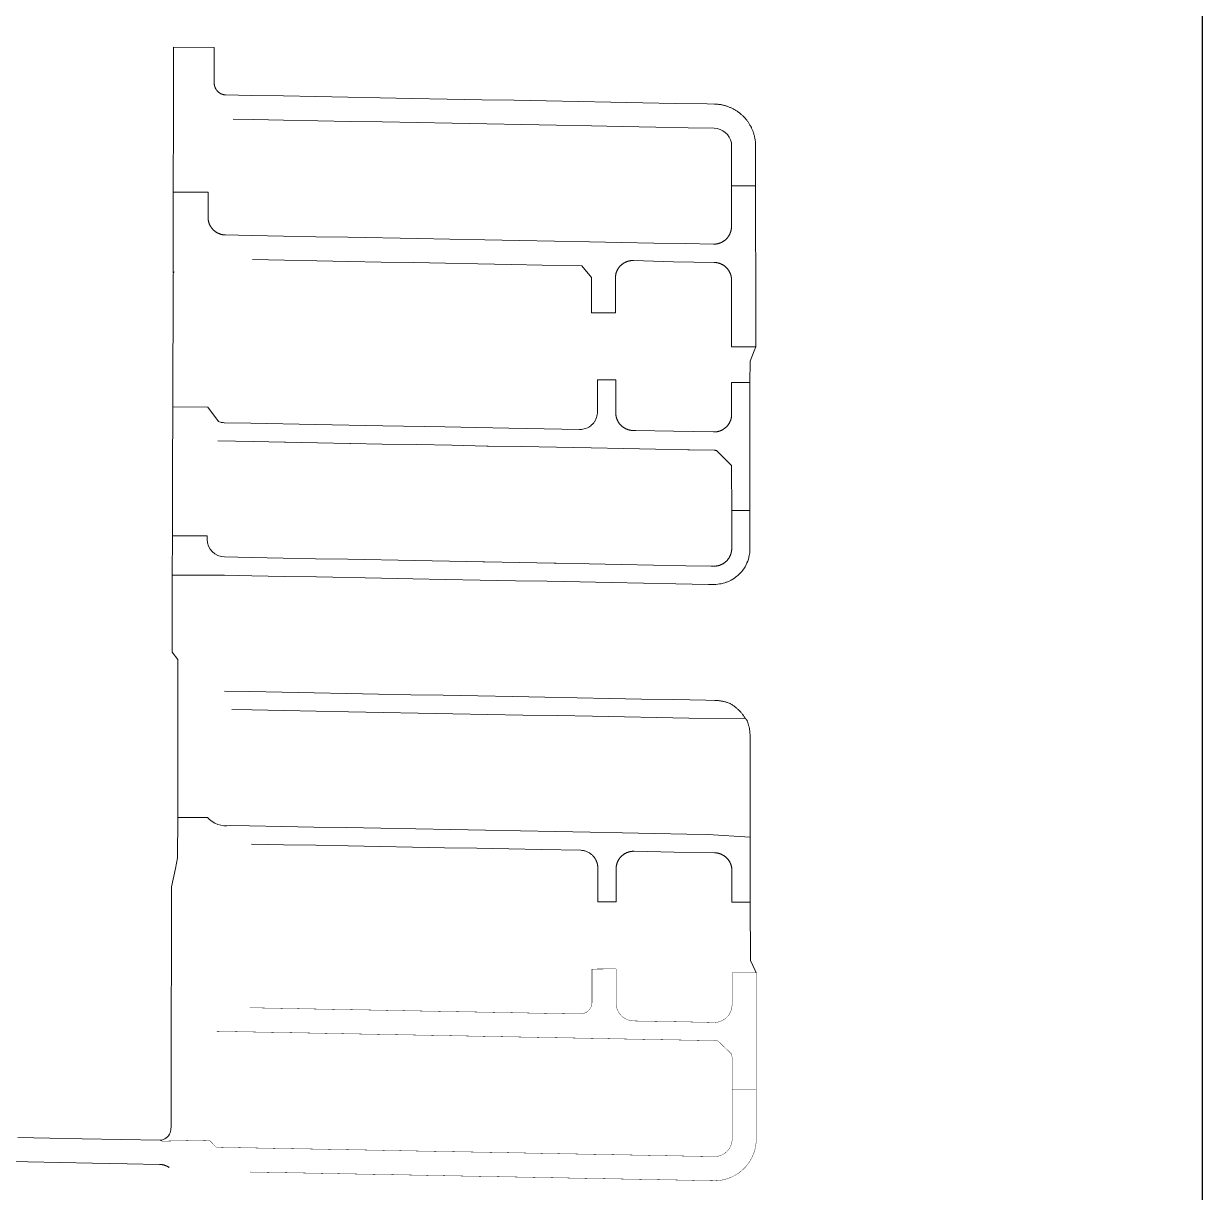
# Model space of a CAD drawing. Header units: millimetres. Extents: x 881174 to 1703668, y 372820 to 704197.
# Drawn here: x 884814 to 887011, y 667931 to 670109 of the extents above; entities that cross this region are included whole.
import ezdxf

# ---------------------------------------------------------------- set-up
doc = ezdxf.new("R2010")
doc.units = ezdxf.units.MM
doc.layers.add('Exercise01', color=190, linetype='Continuous', lineweight=30)
doc.layers.add('Polyline01', color=7, linetype='Continuous', lineweight=60, true_color=0xa451a4)

msp = doc.modelspace()

# ---------------------------------------------------------------- linework, layer by layer
at = {"layer": 'Exercise01', "ltscale": 1.5}
msp.add_lwpolyline([(881173.9, 665063.8), (887011, 665063.8), (887011, 673564.4), (881173.9, 673564.4)], close=True, dxfattribs=at)
at = {"layer": 'Polyline01', "lineweight": 0}
for points in [[(885093.4, 670064.8), (885093.1, 669936.3), (885093.1, 669936.3)], [(885169.4, 670064.6), (885093.4, 670064.8)], [(885169.2, 669998.2), (885169.4, 670064.6)], [(885190.8, 669976.1), (885190.4, 669976.1), (885190, 669976.1), (885189.7, 669976.2), (885189.3, 669976.2), (885188.9, 669976.2), (885188.5, 669976.3), (885188.1, 669976.3), (885187.8, 669976.4), (885187.4, 669976.4), (885187, 669976.5), (885186.6, 669976.6), (885186.2, 669976.7), (885185.9, 669976.8), (885185.5, 669976.9), (885185.1, 669977), (885184.8, 669977.1), (885184.4, 669977.2), (885184, 669977.3), (885183.7, 669977.4), (885183.3, 669977.6), (885183, 669977.7), (885182.6, 669977.9), (885182.3, 669978), (885181.9, 669978.2), (885181.6, 669978.3), (885181.2, 669978.5), (885180.9, 669978.7), (885180.5, 669978.9), (885180.2, 669979.1), (885179.9, 669979.3), (885179.5, 669979.5), (885179.2, 669979.7), (885178.9, 669979.9), (885178.6, 669980.1), (885178.3, 669980.3), (885178, 669980.6), (885177.7, 669980.8), (885177.4, 669981), (885177.1, 669981.3), (885176.8, 669981.5), (885176.5, 669981.8), (885176.2, 669982), (885175.9, 669982.3), (885175.7, 669982.6), (885175.4, 669982.8), (885175.1, 669983.1), (885174.9, 669983.4), (885174.6, 669983.7), (885174.4, 669984), (885174.1, 669984.3), (885173.9, 669984.6), (885173.6, 669984.9), (885173.4, 669985.2), (885173.2, 669985.5), (885173, 669985.8), (885172.8, 669986.2), (885172.6, 669986.5), (885172.4, 669986.8), (885172.2, 669987.1), (885172, 669987.5), (885171.8, 669987.8), (885171.6, 669988.2), (885171.5, 669988.5), (885171.3, 669988.8), (885171.1, 669989.2), (885171, 669989.5), (885170.8, 669989.9), (885170.7, 669990.3), (885170.6, 669990.6), (885170.4, 669991), (885170.3, 669991.3), (885170.2, 669991.7), (885170.1, 669992.1), (885170, 669992.5), (885169.9, 669992.8), (885169.8, 669993.2), (885169.7, 669993.6), (885169.6, 669993.9), (885169.6, 669994.3), (885169.5, 669994.7), (885169.5, 669995.1), (885169.4, 669995.5), (885169.4, 669995.8), (885169.3, 669996.2), (885169.3, 669996.6), (885169.3, 669997), (885169.3, 669997.4), (885169.3, 669997.8), (885169.2, 669998.2)], [(885238.3, 669975.2), (885190.8, 669976.1)], [(885358.3, 669972.9), (885298.3, 669974.1), (885238.3, 669975.2)], [(885478.3, 669970.7), (885418.3, 669971.8), (885358.3, 669972.9)], [(885603.3, 669968.3), (885538.3, 669969.6), (885478.3, 669970.7)], [(885728.2, 669966), (885668.3, 669967.1), (885603.3, 669968.3)], [(885848.2, 669963.7), (885788.2, 669964.9), (885728.2, 669966)], [(885968.2, 669961.5), (885908.2, 669962.6), (885848.2, 669963.7)], [(886088.2, 669959.2), (886028.2, 669960.3), (885968.2, 669961.5)], [(886169.2, 669917.5), (886168.5, 669918.7), (886167.8, 669919.9), (886167.1, 669921.1), (886166.4, 669922.2), (886165.7, 669923.4), (886165, 669924.5), (886164.2, 669925.6), (886163.4, 669926.7), (886162.6, 669927.8), (886161.8, 669928.9), (886160.9, 669930), (886160, 669931), (886159.2, 669932.1), (886158.3, 669933.1), (886157.3, 669934.1), (886156.4, 669935.1), (886155.5, 669936), (886154.5, 669937), (886153.5, 669937.9), (886152.5, 669938.9), (886151.5, 669939.8), (886150.4, 669940.7), (886149.4, 669941.5), (886148.3, 669942.4), (886147.3, 669943.2), (886146.2, 669944), (886145.1, 669944.8), (886143.9, 669945.6), (886142.8, 669946.3), (886141.7, 669947.1), (886140.5, 669947.8), (886139.3, 669948.5), (886138.1, 669949.1), (886136.5, 669950), (886135.3, 669950.7), (886134.1, 669951.3), (886132.8, 669951.8), (886131.6, 669952.4), (886130.3, 669952.9), (886129.1, 669953.4), (886127.8, 669953.9), (886126.5, 669954.4), (886125.2, 669954.9), (886123.9, 669955.3), (886122.6, 669955.7), (886121.3, 669956.1), (886120, 669956.4), (886118.7, 669956.8), (886117.4, 669957.1), (886116, 669957.4), (886114.7, 669957.6), (886113.4, 669957.9), (886112, 669958.1), (886110.7, 669958.3), (886109.3, 669958.4), (886108, 669958.6), (886106.6, 669958.7), (886105.3, 669958.8), (886103.9, 669958.9), (886101.7, 669959), (886088.2, 669959.2)], [(885093.1, 669936.3), (885092.8, 669794.8)], [(885298.6, 669929), (885242.5, 669930.1), (885204.4, 669930.8)], [(885422.5, 669926.7), (885362.5, 669927.9), (885298.6, 669929)], [(885547.5, 669924.4), (885482.5, 669925.6), (885422.5, 669926.7)], [(885677.5, 669921.9), (885612.5, 669923.2), (885547.5, 669924.4)], [(885807.4, 669919.5), (885742.4, 669920.7), (885677.5, 669921.9)], [(885929.6, 669917.2), (885872.4, 669918.3), (885807.4, 669919.5)], [(886052.4, 669914.9), (885992.4, 669916), (885929.6, 669917.2)], [(886100.9, 669914), (886052.4, 669914.9)], [(886178.3, 669806.9), (886178.2, 669866.9), (886178.2, 669881), (886178.2, 669882.4), (886178.2, 669883.7), (886178.1, 669885.1), (886178, 669886.5), (886177.9, 669887.8), (886177.8, 669889.2), (886177.6, 669890.5), (886177.5, 669891.9), (886177.3, 669893.2), (886177, 669894.6), (886176.8, 669895.9), (886176.5, 669897.2), (886176.2, 669898.6), (886175.9, 669899.9), (886175.6, 669901.2), (886175.2, 669902.5), (886174.8, 669903.8), (886174.4, 669905.1), (886174, 669906.4), (886173.5, 669907.7), (886173, 669909), (886172.5, 669910.2), (886172, 669911.5), (886171.5, 669912.7), (886170.9, 669914), (886170.3, 669915.2), (886169.2, 669917.5)], [(886133.3, 669806.9), (886133.2, 669872), (886133.2, 669886.7)], [(886133.3, 669806.9), (886133.3, 669730.9)], [(886133.3, 669806.9), (886178.3, 669806.9)], [(886178.3, 669806.9), (886178.3, 669746.9)], [(885092.8, 669794.8), (885092.6, 669719.8), (885092.4, 669644.8)], [(885157.8, 669794.6), (885092.8, 669794.8)], [(885157.7, 669748.1), (885157.8, 669794.6)], [(885190, 669715.1), (885189.4, 669715.1), (885188.9, 669715.1), (885188.3, 669715.2), (885187.7, 669715.2), (885187.1, 669715.3), (885186.6, 669715.3), (885186, 669715.4), (885185.4, 669715.5), (885184.9, 669715.6), (885184.3, 669715.7), (885183.7, 669715.8), (885183.2, 669715.9), (885182.6, 669716.1), (885182.1, 669716.2), (885181.5, 669716.4), (885180.9, 669716.5), (885180.4, 669716.7), (885179.9, 669716.9), (885179.3, 669717.1), (885178.8, 669717.3), (885178.2, 669717.5), (885177.7, 669717.7), (885177.2, 669717.9), (885176.7, 669718.2), (885176.1, 669718.4), (885175.6, 669718.7), (885175.1, 669719), (885174.6, 669719.2), (885174.1, 669719.5), (885173.6, 669719.8), (885173.1, 669720.1), (885172.6, 669720.4), (885172.2, 669720.7), (885171.7, 669721.1), (885171.2, 669721.4), (885170.8, 669721.8), (885170.3, 669722.1), (885169.8, 669722.5), (885169.4, 669722.8), (885169, 669723.2), (885168.5, 669723.6), (885168.1, 669724), (885167.7, 669724.4), (885167.3, 669724.8), (885166.9, 669725.2), (885166.5, 669725.6), (885166.1, 669726), (885165.7, 669726.5), (885165.3, 669726.9), (885165, 669727.4), (885164.6, 669727.8), (885164.3, 669728.3), (885163.9, 669728.7), (885163.6, 669729.2), (885163.3, 669729.7), (885162.9, 669730.2), (885162.6, 669730.6), (885162.3, 669731.1), (885162.1, 669731.6), (885161.8, 669732.1), (885161.5, 669732.6), (885161.2, 669733.1), (885161, 669733.7), (885160.7, 669734.2), (885160.5, 669734.7), (885160.3, 669735.2), (885160, 669735.8), (885159.8, 669736.3), (885159.6, 669736.9), (885159.4, 669737.4), (885159.3, 669737.9), (885159.1, 669738.5), (885158.9, 669739), (885158.8, 669739.6), (885158.6, 669740.2), (885158.5, 669740.7), (885158.4, 669741.3), (885158.3, 669741.8), (885158.2, 669742.4), (885158.1, 669743), (885158, 669743.6), (885157.9, 669744.1), (885157.8, 669744.7), (885157.8, 669745.3), (885157.7, 669745.8), (885157.7, 669746.4), (885157.7, 669747), (885157.7, 669747.6), (885157.7, 669748.1)], [(886178.3, 669746.9), (886178.4, 669619.1)], [(885298.5, 669713), (885238.5, 669714.2), (885190, 669715.1)], [(885418.4, 669710.8), (885358.4, 669711.9), (885298.5, 669713)], [(886133.3, 669730.9), (886133.3, 669730.3), (886133.3, 669729.7), (886133.3, 669729.2), (886133.2, 669728.6), (886133.2, 669728), (886133.1, 669727.5), (886133.1, 669726.9), (886133, 669726.3), (886132.9, 669725.7), (886132.8, 669725.2), (886132.7, 669724.6), (886132.6, 669724), (886132.5, 669723.5), (886132.3, 669722.9), (886132.2, 669722.4), (886132, 669721.8), (886131.9, 669721.3), (886131.7, 669720.7), (886131.5, 669720.2), (886131.3, 669719.6), (886131.1, 669719.1), (886130.9, 669718.5), (886130.7, 669718), (886130.5, 669717.5), (886130.2, 669717), (886130, 669716.4), (886129.7, 669715.9), (886129.4, 669715.4), (886129.2, 669714.9), (886128.9, 669714.4), (886128.6, 669713.9), (886128.3, 669713.4), (886128, 669712.9), (886127.7, 669712.5), (886127.3, 669712), (886127, 669711.5), (886126.7, 669711), (886126.3, 669710.6), (886125.9, 669710.1), (886125.6, 669709.7), (886125.2, 669709.3), (886124.8, 669708.8), (886124.4, 669708.4), (886124, 669708), (886123.6, 669707.6), (886123.2, 669707.2), (886122.8, 669706.8), (886122.4, 669706.4), (886121.9, 669706), (886121.5, 669705.6), (886121.1, 669705.3), (886120.6, 669704.9), (886120.2, 669704.6), (886119.7, 669704.2), (886119.2, 669703.9), (886118.7, 669703.6), (886118.3, 669703.2), (886117.8, 669702.9), (886117.3, 669702.6), (886116.8, 669702.3), (886116.3, 669702.1), (886115.8, 669701.8), (886115.3, 669701.5), (886114.8, 669701.3), (886114.2, 669701), (886113.7, 669700.8), (886113.2, 669700.6), (886112.7, 669700.3), (886112.1, 669700.1), (886111.6, 669699.9), (886111, 669699.7), (886110.5, 669699.6), (886109.9, 669699.4), (886109.4, 669699.2), (886108.8, 669699.1), (886108.3, 669698.9), (886107.7, 669698.8), (886107.1, 669698.7), (886106.6, 669698.5), (886106, 669698.4), (886105.5, 669698.3), (886104.9, 669698.3), (886104.3, 669698.2), (886103.7, 669698.1), (886103.2, 669698.1), (886102.6, 669698), (886102, 669698), (886101.4, 669698), (886100.9, 669698), (886100.3, 669697.9), (886099.7, 669698)], [(885548, 669708.4), (885418.4, 669710.8)], [(885673.4, 669706), (885608.4, 669707.2), (885548, 669708.4)], [(885803.4, 669703.5), (885738.4, 669704.8), (885673.4, 669706)], [(885928.3, 669701.2), (885868.4, 669702.3), (885803.4, 669703.5)], [(886048.3, 669698.9), (885988.3, 669700), (885928.3, 669701.2)], [(886099.7, 669698), (886048.3, 669698.9)], [(885360.4, 669666.9), (885300.4, 669668), (885240.5, 669669.1)], [(885092.4, 669631.2), (885092.4, 669642.8), (885094.4, 669646.5)], [(885480.4, 669664.6), (885420.4, 669665.7), (885360.4, 669666.9)], [(885600.4, 669662.3), (885540.4, 669663.5), (885480.4, 669664.6)], [(885722.4, 669660), (885660.4, 669661.2), (885600.4, 669662.3)], [(885854.5, 669657.6), (885780.4, 669659), (885722.4, 669660)], [(885872.4, 669635.6), (885854.5, 669657.6)], [(885950.6, 669667.4), (885950.1, 669667.4), (885949.5, 669667.4), (885948.9, 669667.3), (885948.3, 669667.3), (885947.8, 669667.3), (885947.2, 669667.2), (885946.6, 669667.2), (885945.8, 669667.2), (885945.2, 669667.1), (885944.6, 669667), (885944.1, 669666.9), (885943.5, 669666.8), (885942.9, 669666.7), (885942.4, 669666.6), (885941.8, 669666.5), (885941.3, 669666.3), (885940.7, 669666.2), (885940, 669666), (885939.5, 669665.8), (885938.9, 669665.7), (885938.4, 669665.5), (885937.8, 669665.3), (885937.3, 669665.1), (885936.8, 669664.8), (885936.7, 669664.8), (885936.1, 669664.5), (885935.6, 669664.3), (885935.1, 669664), (885934.6, 669663.8), (885934.1, 669663.5), (885933.6, 669663.2), (885933.1, 669663), (885932.6, 669662.7), (885932.1, 669662.4), (885931.6, 669662.1), (885931.2, 669661.8), (885930.7, 669661.5), (885929.9, 669660.9), (885929.5, 669660.6), (885929, 669660.2), (885928.6, 669659.9), (885928.2, 669659.5), (885927.7, 669659.1), (885927.4, 669658.8), (885927, 669658.4), (885926.5, 669658), (885926.1, 669657.6), (885925.7, 669657.2), (885925.4, 669656.8), (885925, 669656.3), (885924.6, 669655.9), (885924.3, 669655.5), (885923.9, 669655.1), (885923.6, 669654.6), (885923.2, 669654.1), (885922.9, 669653.7), (885922.6, 669653.2), (885922.2, 669652.6), (885921.9, 669652.1), (885921.5, 669651.6), (885921.3, 669651.1), (885921, 669650.6), (885920.7, 669650.1), (885920.4, 669649.6), (885920.2, 669649.1), (885920, 669648.8), (885919.8, 669648.2), (885919.6, 669647.7), (885919.3, 669647.2), (885919.1, 669646.6), (885918.9, 669646.1), (885918.7, 669645.6), (885918.5, 669645), (885918.4, 669644.5), (885918.2, 669643.9), (885918.2, 669643.9), (885918, 669643.4), (885917.9, 669642.8), (885917.8, 669642.6), (885917.8, 669642.4), (885917.8, 669642.3), (885917.7, 669641.8), (885917.7, 669641.9), (885917.6, 669641.3), (885917.6, 669640.8), (885917.5, 669640.2), (885917.5, 669640.2), (885917.4, 669639.6), (885917.4, 669639), (885917.4, 669638.5), (885917.4, 669637.9)], [(886101.1, 669663.9), (886025.5, 669665.3), (885950.6, 669667.4)], [(886133.2, 669634.4), (886133.1, 669635), (886133.1, 669635.5), (886133, 669636.1), (886132.9, 669636.7), (886132.8, 669637.2), (886132.7, 669637.8), (886132.5, 669638.4), (886132.4, 669638.9), (886132.3, 669639.5), (886132.1, 669640), (886131.9, 669640.6), (886131.8, 669641.1), (886131.6, 669641.7), (886131.4, 669642.2), (886131.2, 669642.8), (886131, 669643.3), (886130.8, 669643.8), (886130.5, 669644.4), (886130.3, 669644.9), (886130, 669645.4), (886129.8, 669645.9), (886129.5, 669646.4), (886129.2, 669646.9), (886129, 669647.4), (886128.7, 669647.9), (886128.4, 669648.4), (886128.1, 669648.9), (886127.7, 669649.4), (886127.4, 669649.9), (886127.1, 669650.3), (886126.7, 669650.8), (886126.4, 669651.3), (886126, 669651.7), (886125.7, 669652.2), (886125.3, 669652.6), (886124.9, 669653), (886124.5, 669653.4), (886124.1, 669653.9), (886123.7, 669654.3), (886123.3, 669654.7), (886122.9, 669655.1), (886122.5, 669655.5), (886122, 669655.8), (886121.6, 669656.2), (886121.1, 669656.6), (886120.7, 669656.9), (886120.2, 669657.3), (886119.8, 669657.6), (886119.3, 669658), (886118.8, 669658.3), (886118.4, 669658.6), (886117.9, 669658.9), (886117.4, 669659.2), (886116.9, 669659.5), (886116.4, 669659.8), (886115.9, 669660.1), (886115.4, 669660.3), (886114.8, 669660.6), (886114.3, 669660.8), (886113.8, 669661.1), (886113.3, 669661.3), (886112.7, 669661.5), (886112.2, 669661.7), (886111.7, 669661.9), (886111.1, 669662.1), (886110.6, 669662.3), (886110, 669662.5), (886109.5, 669662.7), (886108.9, 669662.8), (886108.4, 669663), (886107.8, 669663.1), (886107.2, 669663.2), (886106.7, 669663.3), (886106.1, 669663.4), (886105.5, 669663.5), (886105, 669663.6), (886104.4, 669663.7), (886103.8, 669663.8), (886103.2, 669663.8), (886102.7, 669663.8), (886102.1, 669663.9), (886101.1, 669663.9)], [(885091.9, 669394.7), (885092.4, 669631.2)], [(885872.4, 669570.2), (885872.4, 669635.6)], [(885917.4, 669637.9), (885917.4, 669574.2), (885917.4, 669570.2)], [(886133.4, 669570.3), (886133.4, 669628.5), (886133.4, 669629.1), (886133.4, 669629.6), (886133.4, 669630.2), (886133.3, 669630.8), (886133.3, 669633.8), (886133.2, 669634.4)], [(886178.4, 669619.1), (886178.4, 669506.9)], [(885917.4, 669570.2), (885910.4, 669570.2), (885872.4, 669570.2)], [(886133.4, 669506.9), (886133.4, 669570.3)], [(886178.4, 669506.9), (886133.4, 669506.9)], [(886167.5, 669440.4), (886168, 669480.2), (886175.5, 669499.4)], [(886175.5, 669499.4), (886178.4, 669506.9)], [(885883.5, 669445.3), (885883.6, 669385.6), (885883.5, 669383.2), (885883.2, 669380.4), (885882.6, 669377.6), (885881.8, 669374.8), (885880.7, 669372.1), (885879.4, 669369.6), (885878.3, 669367.7), (885878.1, 669367.4), (885876.5, 669365.2), (885874.3, 669362.6)], [(885917.5, 669445.3), (885883.5, 669445.3)], [(885917.7, 669381.1), (885917.6, 669381.4), (885917.6, 669382), (885917.6, 669382.5), (885917.6, 669383.1), (885917.6, 669383.7), (885917.5, 669445.3)], [(886133.5, 669440.4), (886133.6, 669388.3), (886133.6, 669380.9), (886133.6, 669380.3), (886133.5, 669379.7), (886133.5, 669379.1), (886133.5, 669378.5), (886133.4, 669378), (886133.4, 669377.4), (886133.3, 669376.8), (886133.2, 669376.3), (886133.2, 669375.7), (886133.1, 669375.1), (886133, 669374.5), (886132.8, 669374), (886132.7, 669373.4), (886132.6, 669372.9), (886132.4, 669372.3)], [(886167.5, 669440.4), (886160.5, 669440.4), (886133.5, 669440.4)], [(886167.6, 669318.8), (886167.5, 669440.4)], [(885091.6, 669274.7), (885091.9, 669394.7)], [(885157.1, 669394.4), (885091.9, 669394.7)], [(885177.2, 669367.6), (885157.1, 669394.4)], [(885237.7, 669364.1), (885188.6, 669365), (885187.5, 669365.1), (885185.8, 669365.3), (885184.1, 669365.5), (885182.4, 669365.9), (885181.2, 669366.2), (885179, 669366.8), (885177.2, 669367.6)], [(885357.6, 669361.9), (885237.7, 669364.1)], [(885483.4, 669359.5), (885357.6, 669361.9)], [(885874.3, 669362.6), (885873.5, 669361.8), (885872.6, 669361), (885870.9, 669359.6), (885869.1, 669358.3), (885867.3, 669357.1), (885865, 669355.9), (885861.8, 669354.6), (885858.5, 669353.6), (885854, 669352.8), (885849.9, 669352.6), (885718.1, 669355.1)], [(885937.2, 669353.6), (885936.6, 669353.8), (885936.1, 669354), (885935.6, 669354.3), (885935.1, 669354.6), (885934.6, 669354.8), (885934.1, 669355.1), (885933.6, 669355.4), (885933.1, 669355.7), (885932.6, 669356), (885932.1, 669356.3), (885931.7, 669356.7), (885931.2, 669357), (885930.7, 669357.3), (885930.3, 669357.7), (885929.8, 669358.1), (885929.4, 669358.4), (885928.9, 669358.8), (885928.5, 669359.2), (885928.1, 669359.6), (885927.7, 669360), (885927.2, 669360.4), (885926.8, 669360.8), (885926.4, 669361.2), (885926.1, 669361.6), (885925.7, 669362), (885925.3, 669362.5), (885924.9, 669362.9), (885924.6, 669363.4), (885924.2, 669363.8), (885923.9, 669364.3), (885923.5, 669364.8), (885923.2, 669365.2), (885922.9, 669365.7), (885922.6, 669366.2), (885922.3, 669366.7), (885922, 669367.2), (885921.7, 669367.7), (885921.4, 669368.2), (885921.2, 669368.7), (885920.9, 669369.2), (885920.7, 669369.7), (885920.4, 669370.3), (885920.2, 669370.8), (885920, 669371.3), (885919.8, 669371.9), (885919.6, 669372.4), (885919.4, 669373), (885919.2, 669373.5), (885919, 669374), (885918.8, 669374.6), (885918.7, 669375.1), (885918.6, 669375.7), (885918.4, 669376.3), (885918.3, 669376.8), (885918.2, 669377.4), (885918.1, 669378), (885918, 669378.5), (885917.9, 669379.1), (885917.8, 669379.7), (885917.7, 669380.2), (885917.7, 669381.1)], [(886132.4, 669372.3), (886132.3, 669371.7), (886132.1, 669371.2), (886131.9, 669370.7), (886131.8, 669370.1), (886131.6, 669369.6), (886131.4, 669369), (886131.1, 669368.5), (886130.9, 669367.9), (886130.7, 669367.4), (886130.5, 669366.9), (886130.2, 669366.4), (886129.9, 669365.9), (886129.7, 669365.4), (886129.4, 669364.8), (886129.1, 669364.3), (886128.8, 669363.9), (886128.5, 669363.4), (886128.2, 669362.9), (886127.9, 669362.4), (886127.6, 669361.9), (886127.2, 669361.5), (886126.9, 669361), (886126.5, 669360.5), (886126.2, 669360.1), (886125.8, 669359.6), (886125.4, 669359.2), (886125.1, 669358.8), (886124.7, 669358.3), (886124.3, 669357.9), (886123.9, 669357.5), (886123.5, 669357.1), (886123, 669356.7), (886122.6, 669356.3), (886122.2, 669356), (886121.7, 669355.6), (886121.3, 669355.2), (886120.8, 669354.9), (886120.4, 669354.5), (886119.9, 669354.2), (886119.5, 669353.8), (886119, 669353.5), (886118.5, 669353.2), (886118, 669352.9), (886117.5, 669352.6), (886117, 669352.3), (886116.5, 669352), (886116, 669351.7), (886115.5, 669351.5), (886115, 669351.2), (886114.5, 669351), (886114, 669350.7), (886113.4, 669350.5), (886112.9, 669350.3), (886112.4, 669350.1), (886111.8, 669349.9), (886111.3, 669349.7), (886110.7, 669349.5), (886110.2, 669349.3), (886109.6, 669349.2), (886109.1, 669349), (886108.5, 669348.9), (886107.9, 669348.7), (886107.4, 669348.6), (886106.8, 669348.5), (886106.3, 669348.4), (886105.7, 669348.3), (886105.1, 669348.2), (886104.6, 669348.1), (886104, 669348.1), (886103.4, 669348), (886102.8, 669348), (886102.3, 669347.9), (886101.7, 669347.9), (886101.1, 669347.9), (886100.5, 669347.9), (886100, 669347.9)], [(885599, 669357.3), (885483.4, 669359.5)], [(885718.1, 669355.1), (885599, 669357.3)], [(886100, 669347.9), (886025.4, 669349.3), (885955.2, 669350.6), (885949.9, 669350.7), (885948.9, 669350.8), (885948.3, 669350.8), (885947.7, 669350.8), (885947.1, 669350.9), (885946.6, 669351), (885946, 669351), (885945.4, 669351.1), (885944.9, 669351.2), (885944.3, 669351.3), (885943.7, 669351.4), (885943.2, 669351.6), (885942.6, 669351.7), (885942, 669351.8), (885941.5, 669352), (885940.9, 669352.1), (885940.4, 669352.3), (885939.9, 669352.5), (885939.3, 669352.7), (885938.8, 669352.9), (885938.2, 669353.1), (885937.7, 669353.3), (885937.2, 669353.6)], [(885300.3, 669328.9), (885242.1, 669330), (885176.2, 669331.3)], [(885423.1, 669326.6), (885422, 669326.6), (885362, 669327.8), (885302.1, 669328.9), (885300.3, 669328.9)], [(885547, 669324.3), (885482, 669325.5), (885423.1, 669326.6)], [(885679.9, 669321.8), (885677, 669321.8), (885612, 669323.1), (885547, 669324.3)], [(885807, 669319.4), (885742, 669320.6), (885679.9, 669321.8)], [(885931.9, 669317.1), (885872, 669318.2), (885807, 669319.4)], [(886055.2, 669314.7), (886051.9, 669314.8), (885991.9, 669315.9), (885931.9, 669317.1)], [(886167.7, 669201.9), (886167.6, 669318.8)], [(886105.2, 669313.6), (886104.6, 669313.6), (886104.1, 669313.7), (886103.5, 669313.7), (886102.9, 669313.8), (886102.3, 669313.8), (886101.3, 669313.9), (886055.2, 669314.7)], [(886133.3, 669285.5), (886105.2, 669313.6)], [(885091.3, 669154.7), (885091.6, 669274.7)], [(886133.7, 669201.9), (886133.6, 669280.9), (886133.6, 669281.5), (886133.6, 669282), (886133.6, 669282.6), (886133.6, 669283.2), (886133.5, 669283.8), (886133.5, 669284.3), (886133.4, 669284.9), (886133.3, 669285.5)], [(886133.7, 669201.9), (886133.7, 669130.8), (886133.7, 669130.2), (886133.7, 669129.6), (886133.7, 669129.1), (886133.7, 669128.5), (886133.6, 669127.9), (886133.6, 669127.4), (886133.5, 669126.8), (886133.4, 669126.2), (886133.3, 669125.6), (886133.2, 669125.1), (886133.1, 669124.5), (886133, 669123.9), (886132.9, 669123.4), (886132.7, 669122.8), (886132.6, 669122.3), (886132.4, 669121.7), (886132.3, 669121.2), (886132.1, 669120.6), (886131.9, 669120.1), (886131.7, 669119.5), (886131.5, 669119), (886131.3, 669118.4), (886131.1, 669117.9), (886130.9, 669117.4), (886130.6, 669116.9), (886130.4, 669116.3), (886130.1, 669115.8), (886129.9, 669115.3), (886129.6, 669114.8), (886129.3, 669114.3), (886129, 669113.8), (886128.7, 669113.3), (886128.4, 669112.8), (886128.1, 669112.4), (886127.7, 669111.9), (886127.4, 669111.4), (886127.1, 669110.9), (886126.7, 669110.5), (886126.6, 669110.3)], [(886133.7, 669201.9), (886167.7, 669201.9)], [(886167.7, 669201.9), (886167.7, 669141.9), (886167.7, 669136.4), (886167.7, 669130.9), (886167.7, 669129.1), (886167.6, 669127.2), (886167.5, 669125.6), (886167.4, 669123.8), (886167.2, 669122.7), (886166.4, 669117.5), (886164.8, 669111.1), (886163.5, 669107.3), (886162.2, 669104.2), (886161.7, 669102.9), (886159.5, 669098.7)], [(885091.3, 669154.7), (885091.1, 669081.2)], [(885156.3, 669154.6), (885091.3, 669154.7)], [(885298, 669112.9), (885238, 669114.1), (885188.6, 669115)], [(885418, 669110.7), (885358, 669111.8), (885298, 669112.9)], [(885542.9, 669108.3), (885418, 669110.7)], [(885670.1, 669105.9), (885607.9, 669107.1), (885542.9, 669108.3)], [(885806.8, 669103.4), (885802.9, 669103.4), (885737.9, 669104.7), (885672.9, 669105.9), (885670.1, 669105.9)], [(885927.9, 669101.1), (885867.9, 669102.2), (885806.8, 669103.4)], [(886047.9, 669098.8), (886047.9, 669098.8), (885987.9, 669100), (885927.9, 669101.1)], [(886126.6, 669110.3), (886126.4, 669110), (886126, 669109.6), (886125.6, 669109.2), (886125.2, 669108.7), (886124.8, 669108.3), (886124.4, 669107.9), (886124, 669107.5), (886123.6, 669107.1), (886123.2, 669106.7), (886122.8, 669106.3), (886122.4, 669105.9), (886121.9, 669105.5), (886121.5, 669105.2), (886121, 669104.8), (886120.6, 669104.5), (886120.1, 669104.1), (886119.6, 669103.8), (886119.2, 669103.5), (886118.7, 669103.1), (886118.2, 669102.8), (886117.7, 669102.5), (886117.2, 669102.2), (886116.7, 669102), (886116.2, 669101.7), (886115.7, 669101.4), (886115.2, 669101.2), (886114.6, 669100.9), (886114.1, 669100.7), (886113.6, 669100.5), (886113.1, 669100.2), (886112.5, 669100), (886112, 669099.8), (886111.4, 669099.6), (886110.9, 669099.4), (886110.3, 669099.3), (886109.8, 669099.1), (886109.2, 669099), (886108.7, 669098.8), (886108.1, 669098.7), (886107.6, 669098.6), (886107, 669098.4), (886106.4, 669098.3), (886105.9, 669098.2), (886105.3, 669098.2), (886104.7, 669098.1), (886104.1, 669098), (886103.6, 669098), (886103, 669097.9), (886102.4, 669097.9), (886101.8, 669097.9), (886101.3, 669097.8), (886100.7, 669097.8), (886100.2, 669097.8), (886095.6, 669097.9), (886047.9, 669098.8)], [(886159.5, 669098.7), (886158.5, 669096.9), (886157.3, 669094.9), (886156, 669093), (886154, 669090.1), (886152.9, 669088.8), (886151.8, 669087.4), (886151.1, 669086.6), (886150.2, 669085.7), (886149.5, 669084.9), (886147.8, 669083.1), (886145.2, 669080.7), (886143.4, 669079.2), (886140.7, 669077.1), (886138.9, 669075.7), (886135.8, 669073.8), (886132.8, 669072), (886129, 669070.1), (886124.7, 669068.3), (886123.6, 669067.9), (886120.8, 669066.9), (886118, 669066.1), (886114, 669065.2), (886111.1, 669064.7), (886107.7, 669064.2), (886103.9, 669063.9), (886099.4, 669063.9), (886090.2, 669064)], [(885091.1, 669081.2), (885091, 669034.7)], [(885188.2, 669081), (885091.1, 669081.2)], [(885239.6, 669080), (885239.6, 669080), (885188.2, 669081)], [(885359.6, 669077.8), (885300, 669078.4), (885239.6, 669080)], [(885480.8, 669075.5), (885359.6, 669077.8)], [(885599.6, 669073.3), (885539.6, 669074.4), (885480.8, 669075.5)], [(885730.5, 669070.8), (885664.6, 669072), (885599.6, 669073.3)], [(885850.9, 669068.5), (885789.5, 669069.7), (885730.5, 669070.8)], [(885969.5, 669066.3), (885909.1, 669067.4), (885850.9, 669068.5)], [(886090.2, 669064), (886029.5, 669065.2), (885969.5, 669066.3)], [(885090.9, 668937.9), (885091, 669034.7)], [(885101.7, 668914.7), (885101.4, 668923.8), (885090.9, 668937.9)], [(885101.4, 668779.7), (885101.7, 668914.7)], [(885295.8, 668862.9), (885235.8, 668864.1), (885188.3, 668865)], [(885415.8, 668860.7), (885355.8, 668861.8), (885295.8, 668862.9), (885295.8, 668862.9)], [(885535.7, 668858.4), (885475.7, 668859.6), (885415.8, 668860.7)], [(885660.7, 668856.1), (885595.7, 668857.3), (885535.7, 668858.4), (885535.7, 668858.4)], [(885785.7, 668853.7), (885725.7, 668854.9), (885660.7, 668856.1)], [(885905.7, 668851.5), (885845.7, 668852.6), (885785.7, 668853.7)], [(886025.6, 668849.2), (885965.7, 668850.3), (885905.7, 668851.5)], [(886130.6, 668841.9), (886130, 668842.2), (886128.7, 668842.7), (886127.4, 668843.2), (886126.1, 668843.6), (886124.8, 668844), (886123.5, 668844.4), (886122.2, 668844.8), (886120.9, 668845.2), (886119.6, 668845.5), (886118.3, 668845.8), (886116.9, 668846.1), (886115.6, 668846.4), (886114.3, 668846.6), (886112.9, 668846.9), (886111.6, 668847.1), (886110.2, 668847.2), (886108.9, 668847.4), (886107.5, 668847.5), (886106.2, 668847.6), (886104.8, 668847.7), (886102.5, 668847.8), (886085.6, 668848.1), (886025.6, 668849.2), (886025.6, 668849.2)], [(886159.1, 668814.2), (886158.7, 668814.9), (886158, 668816), (886157.2, 668817.2), (886156.5, 668818.3), (886155.7, 668819.4), (886154.9, 668820.5), (886154, 668821.6), (886153.2, 668822.6), (886152.3, 668823.7), (886151.4, 668824.7), (886150.5, 668825.7), (886149.6, 668826.8), (886148.7, 668827.7), (886147.7, 668828.7), (886146.8, 668829.7), (886145.8, 668830.6), (886144.8, 668831.5), (886143.8, 668832.4), (886142.7, 668833.3), (886141.7, 668834.2), (886140.6, 668835.1), (886139.6, 668835.9), (886138.5, 668836.7), (886137.4, 668837.5), (886136.2, 668838.3), (886135.1, 668839), (886134, 668839.8), (886132.8, 668840.5), (886131.6, 668841.2), (886130.6, 668841.9)], [(885299.1, 668828.9), (885239.1, 668830), (885201.9, 668830.7)], [(885419.5, 668826.6), (885359.1, 668827.7), (885299.1, 668828.9)], [(885549.1, 668824.2), (885484.1, 668825.4), (885419.5, 668826.6)], [(885679.1, 668821.7), (885614.1, 668823), (885549.1, 668824.2)], [(885809, 668819.3), (885744.1, 668820.5), (885679.1, 668821.7)], [(885934, 668816.9), (885874, 668818.1), (885809, 668819.3)], [(886054, 668814.7), (885994, 668815.8), (885934, 668816.9)], [(886159.1, 668814.2), (886054, 668814.7)], [(885101.1, 668629.7), (885101.4, 668779.7)], [(886168.1, 668652.8), (886168, 668772.8)], [(886168.1, 668592.8), (886168.1, 668652.8)], [(885101.1, 668629.7), (885100.9, 668554.1)], [(885156.5, 668629.8), (885101.1, 668629.7)], [(885295.1, 668612.9), (885235.1, 668614), (885198.9, 668614.7)], [(885415, 668610.7), (885355.1, 668611.8), (885295.1, 668612.9)], [(885545, 668608.2), (885480, 668609.4), (885415, 668610.7)], [(885675, 668605.8), (885610, 668607), (885545, 668608.2)], [(885805, 668603.3), (885740, 668604.5), (885675, 668605.8)], [(885930, 668601), (885870, 668602.1), (885805, 668603.3)], [(886049.9, 668598.7), (885989.9, 668599.8), (885930, 668601)], [(886168.1, 668592.8), (886089.4, 668598), (886049.9, 668598.7)], [(886168.1, 668592.8), (886168.2, 668532.8)], [(885358.6, 668577.7), (885298.6, 668578.8), (885238.6, 668580)], [(885478.6, 668575.5), (885418.6, 668576.6), (885358.6, 668577.7)], [(885598.6, 668573.2), (885538.6, 668574.3), (885478.6, 668575.5)], [(885718.5, 668570.9), (885658.6, 668572.1), (885598.6, 668573.2)], [(885852.4, 668568.4), (885778.5, 668569.8), (885718.5, 668570.9)], [(885096.9, 668534.2), (885100.9, 668554.1)], [(885884.2, 668535.5), (885884.2, 668535.8), (885884.1, 668536.2), (885884.1, 668536.6), (885884.1, 668537), (885884.1, 668537.4), (885884.1, 668537.8), (885884, 668538.1), (885884, 668538.5), (885884, 668538.9), (885883.9, 668539.3), (885883.9, 668539.7), (885883.8, 668539.9), (885883.8, 668540.3), (885883.7, 668540.8), (885883.6, 668541.2), (885883.6, 668541.6), (885883.5, 668542), (885883.4, 668542.3), (885883.4, 668542.6), (885883.3, 668542.9), (885883.2, 668543.2), (885883.1, 668543.6), (885883, 668544), (885882.9, 668544.4), (885882.8, 668544.8), (885882.6, 668545.5), (885882.3, 668546.2), (885882.2, 668546.7), (885882, 668547.2), (885881.8, 668547.6), (885881.7, 668548), (885881.5, 668548.4), (885881.3, 668548.8), (885881.1, 668549.3), (885880.9, 668549.7), (885880.8, 668549.9), (885880.7, 668550.2), (885880.5, 668550.6), (885880.3, 668551), (885880, 668551.4), (885879.8, 668551.8), (885879.6, 668552.1), (885879.3, 668552.6), (885879.2, 668552.8), (885879, 668553.1), (885878.8, 668553.4), (885878.7, 668553.6), (885878.5, 668553.9), (885878.3, 668554.2), (885878.2, 668554.4), (885878, 668554.6), (885877.8, 668554.9), (885877.5, 668555.3), (885877.3, 668555.6), (885877.2, 668555.7), (885876.9, 668556.1), (885876.4, 668556.6), (885876.1, 668557), (885875.6, 668557.6), (885874.9, 668558.4), (885874.2, 668559), (885873.4, 668559.8), (885872.6, 668560.6), (885871.8, 668561.2), (885870.6, 668562.1), (885868.6, 668563.4), (885867.1, 668564.3), (885865.3, 668565.2), (885864.5, 668565.6), (885863.2, 668566.2), (885861.9, 668566.7), (885859.7, 668567.3), (885858.5, 668567.6), (885857.3, 668567.9), (885856, 668568.1), (885854.6, 668568.3), (885852.4, 668568.4)], [(885951.7, 668566.6), (885951.2, 668566.6), (885950.6, 668566.6), (885950, 668566.5), (885949.5, 668566.5), (885948.9, 668566.5), (885948.3, 668566.4), (885947.7, 668566.4), (885947.2, 668566.3), (885946.6, 668566.2), (885946, 668566.2), (885945.5, 668566.1), (885944.9, 668566), (885944.3, 668565.9), (885943.8, 668565.7), (885943.2, 668565.6), (885942.6, 668565.4), (885942.1, 668565.3), (885941.5, 668565.1), (885941, 668565), (885940.4, 668564.8), (885939.9, 668564.6), (885939.4, 668564.4), (885938.8, 668564.2), (885938.3, 668564), (885937.8, 668563.7), (885937.2, 668563.5), (885936.7, 668563.2), (885936.2, 668563), (885935.7, 668562.7), (885935.2, 668562.4), (885934.7, 668562.2), (885934.2, 668561.9), (885933.7, 668561.6), (885933.2, 668561.3), (885932.7, 668560.9), (885932.3, 668560.6), (885931.8, 668560.3), (885931.3, 668559.9), (885930.9, 668559.6), (885930.4, 668559.2), (885930, 668558.9), (885929.5, 668558.5), (885929.1, 668558.1), (885928.7, 668557.7), (885928.3, 668557.3), (885927.8, 668556.9), (885927.4, 668556.5), (885927, 668556.1), (885926.7, 668555.7), (885926.3, 668555.2), (885925.9, 668554.8), (885925.5, 668554.4), (885925.2, 668553.9), (885924.8, 668553.5), (885924.5, 668553), (885924.1, 668552.5), (885923.8, 668552.1), (885923.5, 668551.6), (885923.2, 668551.1), (885922.9, 668550.6), (885922.6, 668550.1), (885922.3, 668549.6), (885922, 668549.1), (885921.8, 668548.6), (885921.5, 668548.1), (885921.3, 668547.5), (885921, 668547), (885920.8, 668546.5), (885920.6, 668546), (885920.4, 668545.4), (885920.2, 668544.9), (885920, 668544.4), (885919.8, 668543.8), (885919.6, 668543.3), (885919.4, 668542.7), (885919.3, 668542.1), (885919.1, 668541.6), (885919, 668541), (885918.9, 668540.5), (885918.8, 668539.9), (885918.7, 668539.3), (885918.6, 668538.8), (885918.5, 668538.2), (885918.4, 668537.6), (885918.3, 668537.1), (885918.3, 668536.5), (885918.2, 668535.9), (885918.2, 668535.3), (885918.2, 668534.8), (885918.2, 668534.2), (885918.1, 668533.6)], [(886101.8, 668563.7), (886026.3, 668565.2), (885951.7, 668566.6)], [(886134.1, 668530.8), (886134.1, 668531.3), (886134.1, 668531.9), (886134.1, 668532.5), (886134.1, 668533.1), (886134, 668533.6), (886134, 668534.2), (886133.9, 668534.8), (886133.8, 668535.4), (886133.7, 668535.9), (886133.6, 668536.5), (886133.5, 668537.1), (886133.4, 668537.6), (886133.3, 668538.2), (886133.2, 668538.7), (886133, 668539.3), (886132.9, 668539.9), (886132.7, 668540.4), (886132.5, 668541), (886132.3, 668541.5), (886132.2, 668542), (886132, 668542.6), (886131.7, 668543.1), (886131.5, 668543.7), (886131.3, 668544.2), (886131, 668544.7), (886130.8, 668545.2), (886130.5, 668545.7), (886130.3, 668546.3), (886130, 668546.8), (886129.7, 668547.3), (886129.4, 668547.8), (886129.1, 668548.2), (886128.8, 668548.7), (886128.5, 668549.2), (886128.2, 668549.7), (886127.8, 668550.2), (886127.5, 668550.6), (886127.1, 668551.1), (886126.8, 668551.5), (886126.4, 668552), (886126, 668552.4), (886125.7, 668552.8), (886125.3, 668553.3), (886124.9, 668553.7), (886124.5, 668554.1), (886124.1, 668554.5), (886123.6, 668554.9), (886123.2, 668555.3), (886122.8, 668555.7), (886122.3, 668556), (886121.9, 668556.4), (886121.4, 668556.8), (886121, 668557.1), (886120.5, 668557.5), (886120.1, 668557.8), (886119.6, 668558.1), (886119.1, 668558.4), (886118.6, 668558.7), (886118.1, 668559), (886117.6, 668559.3), (886117.1, 668559.6), (886116.6, 668559.9), (886116.1, 668560.2), (886115.6, 668560.4), (886115.1, 668560.7), (886114.5, 668560.9), (886114, 668561.1), (886113.5, 668561.3), (886113, 668561.6), (886112.4, 668561.8), (886111.9, 668562), (886111.3, 668562.1), (886110.8, 668562.3), (886110.2, 668562.5), (886109.7, 668562.6), (886109.1, 668562.8), (886108.6, 668562.9), (886108, 668563), (886107.4, 668563.1), (886106.9, 668563.2), (886106.3, 668563.3), (886105.7, 668563.4), (886105.2, 668563.5), (886104.6, 668563.6), (886104, 668563.6), (886103.4, 668563.7), (886102.8, 668563.7), (886101.8, 668563.7)], [(885089.8, 668500.2), (885096.9, 668534.2)], [(885884.2, 668472.3), (885884.2, 668535.5)], [(885918.1, 668533.6), (885918.2, 668472.3), (885918.2, 668472.3)], [(886134.2, 668471.5), (886134.1, 668530.8)], [(886168.2, 668532.8), (886168.2, 668471.5)], [(885089.5, 668387.6), (885089.8, 668500.2)], [(885918.2, 668472.3), (885884.2, 668472.3)], [(886168.2, 668471.5), (886134.2, 668471.5)], [(886168.2, 668471.5), (886168.7, 668363), (886177.4, 668344.3)], [(886177.4, 668344.3), (886179.3, 668340.3)], [(884702.1, 667990.1), (884762.1, 667988.9), (884822.1, 667987.8)], [(884822.1, 667987.8), (884882.1, 667986.6), (884942.1, 667985.5)], [(884942.1, 667985.5), (885007.1, 667984.3), (885067.2, 667983.1), (885067.7, 667983.1), (885068.3, 667983.1), (885068.9, 667983), (885069.5, 667983), (885070, 667982.9), (885070.6, 667982.9), (885071.2, 667982.8), (885071.7, 667982.7), (885072.3, 667982.6), (885072.9, 667982.5), (885073.4, 667982.4), (885074, 667982.3), (885074.6, 667982.1), (885075.1, 667982), (885075.7, 667981.8), (885076.2, 667981.7), (885076.8, 667981.5), (885077.3, 667981.3), (885077.9, 667981.1), (885078.4, 667980.9), (885078.9, 667980.7), (885079.5, 667980.5), (885080, 667980.2), (885080.5, 667980), (885081, 667979.8), (885081.6, 667979.5), (885082.1, 667979.2), (885082.6, 667979), (885083.1, 667978.7), (885083.6, 667978.4), (885084.1, 667978.1), (885084.5, 667977.8), (885085.5, 667977.1)]]:
    msp.add_lwpolyline(points, dxfattribs=at).dxf.unprotected_set("ltscale", 0)
for points in [[(886133.2, 669886.7, 0.348458), (886100.9, 669914, 0)], [(885188.6, 669115, -0.409293), (885156.3, 669148.1), (885156.3, 669154.6)], [(886168, 668772.8), (886168, 668780.8), (886168, 668782.2), (886167.9, 668783.6), (886167.9, 668784.9), (886167.8, 668786.3), (886167.7, 668787.6), (886167.6, 668789), (886167.4, 668790.3), (886167.2, 668791.7), (886167, 668793), (886166.8, 668794.4), (886166.6, 668795.7), (886166.3, 668797), (886166, 668798.4), (886165.7, 668799.7), (886165.3, 668801), (886165, 668802.3), (886164.6, 668803.6), (886164.2, 668804.9), (886163.7, 668806.2), (886163.3, 668807.5), (886162.8, 668808.8), (886162.3, 668810, 0.105107), (886159.1, 668814.2)], [(885198.9, 668614.7, -0.261103), (885156.5, 668629.8, -0.260342)]]:
    msp.add_lwpolyline(points, format="xyb", dxfattribs=at).dxf.unprotected_set("ltscale", 0)
at = {"layer": 'Polyline01', "lineweight": 0, "flags": 128}
for points in [[(885089.2, 668242.7), (885089.5, 668387.6)], [(885088.9, 668107.9), (885089.2, 668242.7)], [(884803, 668033.2), (884863, 668032), (884923, 668030.9)], [(884923, 668030.9), (885068.2, 668028)]]:
    msp.add_lwpolyline(points, dxfattribs=at).dxf.unprotected_set("ltscale", 0)
at = {"layer": 'Polyline01', "lineweight": 0, "const_width": 0.7}
for points in [[(885918.2, 668347.4), (885873.3, 668347.1)], [(886179.3, 668340.3), (886161.3, 668340.3), (886134.3, 668340.3)], [(886134.4, 668122.4), (886179.5, 668122.4)], [(885071.9, 668026.4), (885068.2, 668028)], [(885160.3, 668028.1), (885071.9, 668026.4)], [(885172.8, 668015.1), (885160.3, 668028.1)]]:
    msp.add_lwpolyline(points, dxfattribs=at).dxf.unprotected_set("ltscale", 0)
at = {"layer": 'Polyline01', "lineweight": 0, "const_width": 0.7, "flags": 128}
for points in [[(885873.3, 668347.1), (885873.3, 668285.4), (885873.3, 668285.3)], [(885918.3, 668283.4), (885918.3, 668283.5), (885918.2, 668341), (885918.2, 668347.4)], [(886134.3, 668340.3), (886134.3, 668340.3), (886134.3, 668280.7), (886134.3, 668280.1), (886134.3, 668279.5), (886134.3, 668278.9), (886134.2, 668278.4), (886134.2, 668277.8), (886134.1, 668277.2), (886134.1, 668276.6), (886134, 668276.1), (886133.9, 668275.5), (886133.8, 668274.9), (886133.7, 668274.4), (886133.6, 668273.8), (886133.5, 668273.2), (886133.3, 668272.7), (886133.2, 668272.1), (886133, 668271.6), (886132.9, 668271), (886132.7, 668270.5), (886132.5, 668269.9), (886132.5, 668269.9)], [(886179.4, 668217.8), (886179.3, 668277.8), (886179.3, 668340.3)], [(885873.3, 668285.3), (885873.3, 668285), (885873.3, 668284.6), (885873.3, 668284.2), (885873.3, 668283.8), (885873.2, 668283.5), (885873.2, 668283.1), (885873.1, 668282.7), (885873.1, 668282.3), (885873, 668281.9), (885873, 668281.6), (885872.9, 668281.2), (885872.8, 668280.8), (885872.7, 668280.4), (885872.7, 668280.1), (885872.6, 668279.7), (885872.5, 668279.3), (885872.3, 668278.9), (885872.2, 668278.6), (885872.1, 668278.2), (885872, 668277.8), (885871.8, 668277.5), (885871.7, 668277.1), (885871.6, 668276.8), (885871.4, 668276.4), (885871.2, 668276.1), (885871.1, 668275.7), (885870.9, 668275.4), (885870.7, 668275), (885870.5, 668274.7), (885870.4, 668274.4), (885870.2, 668274), (885870, 668273.7), (885869.8, 668273.4), (885869.5, 668273.1), (885869.3, 668272.8), (885869.1, 668272.4), (885868.9, 668272.1), (885868.6, 668271.8), (885868.4, 668271.5), (885868.1, 668271.2), (885867.9, 668271), (885867.6, 668270.7), (885867.4, 668270.4), (885867.1, 668270.1), (885866.9, 668269.8), (885866.6, 668269.6), (885866.3, 668269.3), (885866, 668269), (885865.7, 668268.8), (885865.4, 668268.5), (885865.1, 668268.3), (885864.8, 668268), (885864.5, 668267.8), (885864.2, 668267.6), (885863.9, 668267.4), (885863.6, 668267.1), (885863.3, 668266.9), (885863, 668266.7), (885862.6, 668266.5), (885862.3, 668266.3), (885862, 668266.1), (885861.6, 668266), (885861.3, 668265.8), (885860.9, 668265.6), (885860.6, 668265.5), (885860.2, 668265.3), (885859.9, 668265.1), (885859.5, 668265), (885859.2, 668264.9), (885858.8, 668264.7), (885858.4, 668264.6), (885858.1, 668264.5), (885857.7, 668264.4), (885857.3, 668264.2), (885857, 668264.1), (885856.6, 668264.1), (885856.5, 668264)], [(885950.6, 668250.4), (885949.6, 668250.6), (885949, 668250.6), (885948.5, 668250.6), (885947.9, 668250.7), (885947.3, 668250.8), (885946.7, 668250.8), (885946.2, 668250.9), (885945.6, 668251), (885945, 668251.1), (885944.5, 668251.2), (885943.9, 668251.4), (885943.4, 668251.5), (885942.8, 668251.6), (885942.2, 668251.8), (885941.7, 668252), (885941.1, 668252.1), (885940.6, 668252.3), (885940.1, 668252.5), (885939.5, 668252.7), (885939, 668252.9), (885938.4, 668253.1), (885937.9, 668253.4), (885937.4, 668253.6), (885936.9, 668253.9), (885936.4, 668254.1), (885935.8, 668254.4), (885935.3, 668254.6), (885934.8, 668254.9), (885934.3, 668255.2), (885933.9, 668255.5), (885933.4, 668255.8), (885932.9, 668256.2), (885932.4, 668256.5), (885931.9, 668256.8), (885931.5, 668257.2), (885931, 668257.5), (885930.6, 668257.9), (885930.1, 668258.2), (885929.7, 668258.6), (885929.3, 668259), (885928.8, 668259.4), (885928.4, 668259.8), (885928, 668260.2), (885927.6, 668260.6), (885927.2, 668261), (885926.8, 668261.4), (885926.4, 668261.9), (885926.1, 668262.3), (885925.7, 668262.7), (885925.3, 668263.2), (885925, 668263.6), (885924.6, 668264.1), (885924.3, 668264.6), (885924, 668265), (885923.7, 668265.5), (885923.3, 668266), (885923, 668266.5), (885922.7, 668267), (885922.5, 668267.5), (885922.2, 668268), (885921.9, 668268.5), (885921.7, 668269), (885921.4, 668269.6), (885921.2, 668270.1), (885920.9, 668270.6), (885920.7, 668271.1), (885920.5, 668271.7), (885920.3, 668272.2), (885920.1, 668272.8), (885919.9, 668273.3), (885919.8, 668273.8), (885919.6, 668274.4), (885919.4, 668275), (885919.3, 668275.5), (885919.2, 668276.1), (885919, 668276.6), (885918.9, 668277.2), (885918.8, 668277.8), (885918.7, 668278.3), (885918.6, 668278.9), (885918.6, 668279.5), (885918.5, 668280), (885918.4, 668280.6), (885918.4, 668281.2), (885918.4, 668281.8), (885918.3, 668282.3), (885918.3, 668282.9), (885918.3, 668283.4)], [(885355.3, 668272.7), (885295.3, 668273.9), (885235.3, 668275)], [(885475.3, 668270.5), (885415.3, 668271.6), (885355.3, 668272.7)], [(885595.2, 668268.2), (885535.2, 668269.3), (885475.3, 668270.5)], [(885715.2, 668266), (885655.2, 668267.1), (885595.2, 668268.2)], [(885856.5, 668264), (885856.2, 668264), (885855.9, 668263.9), (885855.5, 668263.8), (885855.1, 668263.7), (885854.7, 668263.7), (885854.3, 668263.6), (885854, 668263.6), (885853.6, 668263.5), (885853.2, 668263.5), (885852.8, 668263.5), (885852.4, 668263.4), (885852.1, 668263.4), (885851.7, 668263.4), (885851.3, 668263.4), (885850.9, 668263.4), (885775.2, 668264.8), (885715.2, 668266)], [(886132.5, 668269.9), (886132.3, 668269.4), (886132.1, 668268.8), (886131.9, 668268.3), (886131.7, 668267.8), (886131.4, 668267.2), (886131.2, 668266.7), (886131, 668266.2), (886130.7, 668265.7), (886130.4, 668265.2), (886130.2, 668264.7), (886129.9, 668264.2), (886129.6, 668263.7), (886129.3, 668263.2), (886129, 668262.7), (886128.7, 668262.2), (886128.3, 668261.7), (886128, 668261.3), (886127.6, 668260.8), (886127.3, 668260.3), (886126.9, 668259.9), (886126.6, 668259.4), (886126.2, 668259), (886125.8, 668258.6), (886125.4, 668258.2), (886125, 668257.7), (886124.6, 668257.3), (886124.2, 668256.9), (886123.8, 668256.5), (886123.4, 668256.1), (886122.9, 668255.8), (886122.5, 668255.4), (886122, 668255), (886121.6, 668254.7), (886121.2, 668254.3), (886120.7, 668254), (886120.2, 668253.6), (886119.7, 668253.3), (886119.3, 668253), (886118.8, 668252.7), (886118.3, 668252.4), (886117.8, 668252.1), (886117.3, 668251.8), (886116.8, 668251.5), (886116.3, 668251.3), (886115.7, 668251), (886115.2, 668250.8), (886114.7, 668250.5), (886114.2, 668250.3), (886113.6, 668250.1), (886113.1, 668249.9), (886112.6, 668249.7), (886112, 668249.5), (886111.5, 668249.3), (886110.9, 668249.1), (886110.4, 668249), (886109.8, 668248.8), (886109.3, 668248.7), (886108.7, 668248.5), (886108.1, 668248.4), (886107.6, 668248.3), (886107, 668248.2), (886106.4, 668248.1), (886105.9, 668248), (886105.3, 668247.9), (886104.7, 668247.9), (886104.2, 668247.8), (886103.6, 668247.8), (886103, 668247.7), (886102.4, 668247.7), (886101.8, 668247.7), (886101.3, 668247.7), (886100.7, 668247.7), (886100.7, 668247.6)], [(886100.7, 668247.6), (886026.2, 668249.1), (885950.6, 668250.4)], [(885298.7, 668228.8), (885238.7, 668229.9), (885173.7, 668231.1)], [(885418.6, 668226.5), (885358.6, 668227.7), (885298.7, 668228.8)], [(885548.6, 668224.1), (885483.6, 668225.3), (885418.6, 668226.5)], [(885678.6, 668221.6), (885613.6, 668222.9), (885548.6, 668224.1)], [(885808.6, 668219.2), (885743.6, 668220.4), (885678.6, 668221.6)], [(885933.5, 668216.8), (885873.6, 668218), (885808.6, 668219.2)], [(886179.5, 668122.4), (886179.4, 668157.8), (886179.4, 668217.8)], [(886053.5, 668214.6), (885993.5, 668215.7), (885933.5, 668216.8)], [(886108.2, 668213), (886107.7, 668213.1), (886107.1, 668213.2), (886106.5, 668213.3), (886106, 668213.4), (886105.4, 668213.4), (886104.8, 668213.5), (886104.2, 668213.6), (886103.7, 668213.6), (886103.1, 668213.6), (886102.1, 668213.7), (886102.1, 668213.7), (886053.5, 668214.6)], [(886133.3, 668189), (886108.2, 668213)], [(886134.4, 668122.4), (886134.4, 668180.6), (886134.4, 668180.7), (886134.4, 668181.3), (886134.4, 668181.9), (886134.3, 668182.4), (886134.3, 668183), (886134.3, 668183.6), (886134.2, 668184.2), (886134.1, 668184.7), (886134.1, 668185.3), (886134, 668185.9), (886133.9, 668186.4), (886133.8, 668187), (886133.7, 668187.6), (886133.5, 668188.1), (886133.4, 668188.7), (886133.3, 668189)], [(886134.4, 668122.4), (886134.4, 668105.2), (886134.5, 668030.6)], [(886179.4, 668122.4), (886179.4, 668097.8)], [(886179.4, 668097.8), (886179.5, 668037.8), (886179.5, 668030.7), (886179.5, 668028.9), (886179.4, 668027.6), (886179.4, 668026.2), (886179.3, 668024.9), (886179.2, 668023.5), (886179, 668022.2), (886178.9, 668020.8), (886178.7, 668019.4), (886178.5, 668018.1), (886178.2, 668016.8), (886178, 668015.4), (886177.7, 668014.1), (886177.4, 668012.8), (886177.1, 668011.4), (886176.7, 668010.1), (886176.4, 668008.8), (886176, 668007.5), (886175.6, 668006.2), (886175.1, 668004.9), (886174.7, 668003.6), (886174.2, 668002.4), (886173.7, 668001.1), (886173.1, 667999.9), (886172.6, 667998.6), (886172, 667997.4), (886171.4, 667996.1), (886170.8, 667994.9), (886170.2, 667993.7), (886169.5, 667992.5), (886168.9, 667991.3)], [(885291.9, 668012.8), (885172.8, 668015.1)], [(885414.1, 668010.6), (885354.6, 668011.7), (885291.9, 668012.8)], [(885544.5, 668008.1), (885479.6, 668009.4), (885414.1, 668010.6)], [(885677.5, 668005.7), (885609.5, 668006.9), (885544.5, 668008.1)], [(885804.5, 668003.2), (885739.5, 668004.5), (885677.5, 668005.7)], [(885929.5, 668000.9), (885869.5, 668002), (885804.5, 668003.2)], [(886049.5, 667998.6), (885989.5, 667999.8), (885929.5, 668000.9)], [(886100.9, 667997.7), (886049.5, 667998.6)], [(886168.9, 667991.3), (886167.9, 667989.7), (886167.2, 667988.6), (886166.4, 667987.4), (886165.7, 667986.3), (886164.9, 667985.2), (886164.1, 667984.1), (886163.3, 667983), (886162.4, 667982), (886161.6, 667980.9), (886160.7, 667979.9), (886159.8, 667978.8), (886158.9, 667977.8), (886157.9, 667976.8), (886157, 667975.9), (886156, 667974.9), (886155, 667973.9), (886154, 667973), (886153, 667972.1), (886152, 667971.2), (886151, 667970.3), (886149.9, 667969.5), (886148.8, 667968.7), (886147.7, 667967.8), (886146.6, 667967), (886145.5, 667966.3), (886144.4, 667965.5), (886143.2, 667964.8), (886142.1, 667964.1), (886140.9, 667963.4), (886139.7, 667962.7), (886138.5, 667962), (886137.3, 667961.4), (886136.1, 667960.8), (886134.9, 667960.2), (886133.1, 667959.4), (886131.9, 667958.8), (886130.6, 667958.3), (886129.3, 667957.8), (886128.1, 667957.3), (886126.8, 667956.9), (886125.5, 667956.4), (886124.2, 667956), (886122.9, 667955.6), (886121.6, 667955.3), (886120.3, 667954.9), (886118.9, 667954.6), (886117.6, 667954.3), (886116.3, 667954.1), (886114.9, 667953.8), (886113.6, 667953.6), (886112.2, 667953.4), (886110.9, 667953.2), (886109.5, 667953.1), (886108.2, 667952.9), (886106.8, 667952.8), (886105.5, 667952.8), (886104.1, 667952.7), (886102.7, 667952.7), (886101.4, 667952.7), (886100, 667952.7), (886086.2, 667952.9)], [(885356.3, 667966.7), (885296.3, 667967.8), (885236.3, 667968.9)], [(885476.3, 667964.4), (885416.3, 667965.5), (885356.3, 667966.7)], [(885596.3, 667962.1), (885536.3, 667963.3), (885476.3, 667964.4)], [(885726.2, 667959.7), (885661.2, 667960.9), (885596.3, 667962.1)], [(885846.2, 667957.4), (885786.2, 667958.6), (885726.2, 667959.7)], [(885966.2, 667955.2), (885906.2, 667956.3), (885846.2, 667957.4)], [(886086.2, 667952.9), (886026.2, 667954.1), (885966.2, 667955.2)]]:
    msp.add_lwpolyline(points, dxfattribs=at).dxf.unprotected_set("ltscale", 0)
at = {"layer": 'Polyline01', "lineweight": 0, "flags": 128}
for points in [[(885087.1, 668042, 0.078473), (885088.7, 668052.2), (885088.9, 668107.9)], [(885068.2, 668028, 0.286486), (885087.1, 668042)]]:
    msp.add_lwpolyline(points, format="xyb", dxfattribs=at).dxf.unprotected_set("ltscale", 0)
at = {"layer": 'Polyline01', "lineweight": 0, "const_width": 0.7}
msp.add_lwpolyline([(886134.5, 668030.6, -0.176207), (886127.5, 668010.3, -0.235135), (886100.9, 667997.7, 11.469072)], format="xyb", dxfattribs=at).dxf.unprotected_set("ltscale", 0)

doc.saveas('drawing.dxf')
